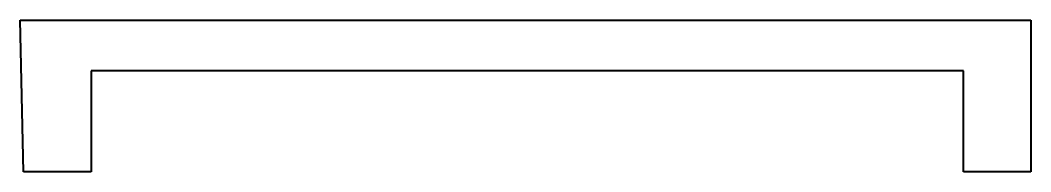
# Model space of a CAD drawing. Header units: inches. Extents: x -33.7 to 26.3, y 0 to 9.
import ezdxf

# ---------------------------------------------------------------- set-up
doc = ezdxf.new("R2010")
doc.units = ezdxf.units.IN
doc.header["$MEASUREMENT"] = 0
doc.layers.add('Visible', color=7, linetype='Continuous', lineweight=40)

msp = doc.modelspace()

# ---------------------------------------------------------------- linework, layer by layer
at = {"layer": 'Visible'}
for p, q in [((-33.652, 9), (26.348, 9)), ((26.348, 9), (26.348, 0)), ((-33.447, 0), (-33.652, 9)), ((22.348, 6), (-29.447, 6)), ((22.348, 0), (22.348, 6)), ((-29.447, 6), (-29.447, 0)), ((-29.447, 0), (-33.447, 0)), ((26.348, 0), (22.348, 0))]:
    msp.add_line(p, q, dxfattribs=at)

doc.saveas('drawing.dxf')
